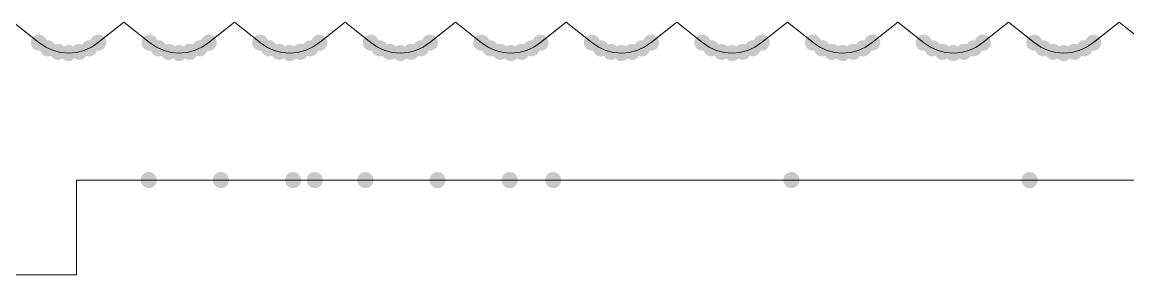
# Model space of a CAD drawing. Header units: millimetres. Extents: x 0 to 588, y 0 to 418.
# Drawn here: x 173.67 to 190.82, y 98.43 to 102.35 of the extents above; entities that cross this region are included whole.
import ezdxf

# ---------------------------------------------------------------- set-up
doc = ezdxf.new("R2010")
doc.units = ezdxf.units.MM

msp = doc.modelspace()

# ---------------------------------------------------------------- hatches: boundary and pattern name
h = msp.add_hatch(color=0)
edge = h.paths.add_edge_path()
edge.add_arc((173.931607, 102.03019), 0.125009, 0, 360)
h = msp.add_hatch(color=0)
edge = h.paths.add_edge_path()
edge.add_arc((174.071176, 101.942243), 0.125009, 0, 360)
h = msp.add_hatch(color=0)
edge = h.paths.add_edge_path()
edge.add_arc((174.71036, 101.942243), 0.125009, 0, 360)
h = msp.add_hatch(color=0)
edge = h.paths.add_edge_path()
edge.add_arc((174.849928, 102.03019), 0.125009, 0, 360)
h = msp.add_hatch(color=0)
edge = h.paths.add_edge_path()
edge.add_arc((174.849928, 102.03019), 0.125009, 0, 360)
h = msp.add_hatch(color=0)
edge = h.paths.add_edge_path()
edge.add_arc((175.646643, 102.03019), 0.125009, 0, 360)
h = msp.add_hatch(color=0)
edge = h.paths.add_edge_path()
edge.add_arc((175.786211, 101.942243), 0.125009, 0, 360)
h = msp.add_hatch(color=0)
edge = h.paths.add_edge_path()
edge.add_arc((176.425395, 101.942243), 0.125009, 0, 360)
h = msp.add_hatch(color=0)
edge = h.paths.add_edge_path()
edge.add_arc((176.564963, 102.03019), 0.125009, 0, 360)
h = msp.add_hatch(color=0)
edge = h.paths.add_edge_path()
edge.add_arc((176.564963, 102.03019), 0.125009, 0, 360)
h = msp.add_hatch(color=0)
edge = h.paths.add_edge_path()
edge.add_arc((177.361678, 102.03019), 0.125009, 0, 360)
h = msp.add_hatch(color=0)
edge = h.paths.add_edge_path()
edge.add_arc((177.501246, 101.942243), 0.125009, 0, 360)
h = msp.add_hatch(color=0)
edge = h.paths.add_edge_path()
edge.add_arc((178.14043, 101.942243), 0.125009, 0, 360)
h = msp.add_hatch(color=0)
edge = h.paths.add_edge_path()
edge.add_arc((178.279999, 102.03019), 0.125009, 0, 360)
h = msp.add_hatch(color=0)
edge = h.paths.add_edge_path()
edge.add_arc((178.279999, 102.03019), 0.125009, 0, 360)
h = msp.add_hatch(color=0)
edge = h.paths.add_edge_path()
edge.add_arc((179.076713, 102.03019), 0.125009, 0, 360)
h = msp.add_hatch(color=0)
edge = h.paths.add_edge_path()
edge.add_arc((179.216282, 101.942243), 0.125009, 0, 360)
h = msp.add_hatch(color=0)
edge = h.paths.add_edge_path()
edge.add_arc((179.855466, 101.942243), 0.125009, 0, 360)
h = msp.add_hatch(color=0)
edge = h.paths.add_edge_path()
edge.add_arc((179.995034, 102.03019), 0.125009, 0, 360)
h = msp.add_hatch(color=0)
edge = h.paths.add_edge_path()
edge.add_arc((179.995034, 102.03019), 0.125009, 0, 360)
h = msp.add_hatch(color=0)
edge = h.paths.add_edge_path()
edge.add_arc((180.791749, 102.03019), 0.125009, 0, 360)
h = msp.add_hatch(color=0)
edge = h.paths.add_edge_path()
edge.add_arc((180.931317, 101.942243), 0.125009, 0, 360)
h = msp.add_hatch(color=0)
edge = h.paths.add_edge_path()
edge.add_arc((181.570501, 101.942243), 0.125009, 0, 360)
h = msp.add_hatch(color=0)
edge = h.paths.add_edge_path()
edge.add_arc((181.710069, 102.03019), 0.125009, 0, 360)
h = msp.add_hatch(color=0)
edge = h.paths.add_edge_path()
edge.add_arc((181.710069, 102.03019), 0.125009, 0, 360)
h = msp.add_hatch(color=0)
edge = h.paths.add_edge_path()
edge.add_arc((182.506784, 102.03019), 0.125009, 0, 360)
h = msp.add_hatch(color=0)
edge = h.paths.add_edge_path()
edge.add_arc((182.646352, 101.942243), 0.125009, 0, 360)
h = msp.add_hatch(color=0)
edge = h.paths.add_edge_path()
edge.add_arc((183.285536, 101.942243), 0.125009, 0, 360)
h = msp.add_hatch(color=0)
edge = h.paths.add_edge_path()
edge.add_arc((183.425105, 102.03019), 0.125009, 0, 360)
h = msp.add_hatch(color=0)
edge = h.paths.add_edge_path()
edge.add_arc((183.425105, 102.03019), 0.125009, 0, 360)
h = msp.add_hatch(color=0)
edge = h.paths.add_edge_path()
edge.add_arc((184.22182, 102.03019), 0.125009, 0, 360)
h = msp.add_hatch(color=0)
edge = h.paths.add_edge_path()
edge.add_arc((184.361388, 101.942243), 0.125009, 0, 360)
h = msp.add_hatch(color=0)
edge = h.paths.add_edge_path()
edge.add_arc((185.000572, 101.942243), 0.125009, 0, 360)
h = msp.add_hatch(color=0)
edge = h.paths.add_edge_path()
edge.add_arc((185.14014, 102.03019), 0.125009, 0, 360)
h = msp.add_hatch(color=0)
edge = h.paths.add_edge_path()
edge.add_arc((185.14014, 102.03019), 0.125009, 0, 360)
h = msp.add_hatch(color=0)
edge = h.paths.add_edge_path()
edge.add_arc((185.936855, 102.03019), 0.125009, 0, 360)
h = msp.add_hatch(color=0)
edge = h.paths.add_edge_path()
edge.add_arc((186.076423, 101.942243), 0.125009, 0, 360)
h = msp.add_hatch(color=0)
edge = h.paths.add_edge_path()
edge.add_arc((186.715607, 101.942243), 0.125009, 0, 360)
h = msp.add_hatch(color=0)
edge = h.paths.add_edge_path()
edge.add_arc((186.855175, 102.03019), 0.125009, 0, 360)
h = msp.add_hatch(color=0)
edge = h.paths.add_edge_path()
edge.add_arc((186.855175, 102.03019), 0.125009, 0, 360)
h = msp.add_hatch(color=0)
edge = h.paths.add_edge_path()
edge.add_arc((187.65189, 102.03019), 0.125009, 0, 360)
h = msp.add_hatch(color=0)
edge = h.paths.add_edge_path()
edge.add_arc((187.791459, 101.942243), 0.125009, 0, 360)
h = msp.add_hatch(color=0)
edge = h.paths.add_edge_path()
edge.add_arc((188.430643, 101.942243), 0.125009, 0, 360)
h = msp.add_hatch(color=0)
edge = h.paths.add_edge_path()
edge.add_arc((188.570211, 102.03019), 0.125009, 0, 360)
h = msp.add_hatch(color=0)
edge = h.paths.add_edge_path()
edge.add_arc((188.570211, 102.03019), 0.125009, 0, 360)
h = msp.add_hatch(color=0)
edge = h.paths.add_edge_path()
edge.add_arc((189.366926, 102.03019), 0.125009, 0, 360)
h = msp.add_hatch(color=0)
edge = h.paths.add_edge_path()
edge.add_arc((189.506494, 101.942243), 0.125009, 0, 360)
h = msp.add_hatch(color=0)
edge = h.paths.add_edge_path()
edge.add_arc((190.145678, 101.942243), 0.125009, 0, 360)
h = msp.add_hatch(color=0)
edge = h.paths.add_edge_path()
edge.add_arc((190.285247, 102.03019), 0.125009, 0, 360)
h = msp.add_hatch(color=0)
edge = h.paths.add_edge_path()
edge.add_arc((190.285247, 102.03019), 0.125009, 0, 360)
h = msp.add_hatch(color=0)
edge = h.paths.add_edge_path()
edge.add_arc((174.226843, 101.887637), 0.125009, 0, 360)
h = msp.add_hatch(color=0)
edge = h.paths.add_edge_path()
edge.add_arc((174.390768, 101.869125), 0.125009, 0, 360)
h = msp.add_hatch(color=0)
edge = h.paths.add_edge_path()
edge.add_arc((174.554692, 101.887637), 0.125009, 0, 360)
h = msp.add_hatch(color=0)
edge = h.paths.add_edge_path()
edge.add_arc((175.941878, 101.887637), 0.125009, 0, 360)
h = msp.add_hatch(color=0)
edge = h.paths.add_edge_path()
edge.add_arc((176.105803, 101.869125), 0.125009, 0, 360)
h = msp.add_hatch(color=0)
edge = h.paths.add_edge_path()
edge.add_arc((176.269728, 101.887637), 0.125009, 0, 360)
h = msp.add_hatch(color=0)
edge = h.paths.add_edge_path()
edge.add_arc((177.656914, 101.887637), 0.125009, 0, 360)
h = msp.add_hatch(color=0)
edge = h.paths.add_edge_path()
edge.add_arc((177.820838, 101.869125), 0.125009, 0, 360)
h = msp.add_hatch(color=0)
edge = h.paths.add_edge_path()
edge.add_arc((177.984763, 101.887637), 0.125009, 0, 360)
h = msp.add_hatch(color=0)
edge = h.paths.add_edge_path()
edge.add_arc((179.371949, 101.887637), 0.125009, 0, 360)
h = msp.add_hatch(color=0)
edge = h.paths.add_edge_path()
edge.add_arc((179.535874, 101.869125), 0.125009, 0, 360)
h = msp.add_hatch(color=0)
edge = h.paths.add_edge_path()
edge.add_arc((179.699798, 101.887637), 0.125009, 0, 360)
h = msp.add_hatch(color=0)
edge = h.paths.add_edge_path()
edge.add_arc((181.086984, 101.887637), 0.125009, 0, 360)
h = msp.add_hatch(color=0)
edge = h.paths.add_edge_path()
edge.add_arc((181.250909, 101.869125), 0.125009, 0, 360)
h = msp.add_hatch(color=0)
edge = h.paths.add_edge_path()
edge.add_arc((181.414834, 101.887637), 0.125009, 0, 360)
h = msp.add_hatch(color=0)
edge = h.paths.add_edge_path()
edge.add_arc((182.80202, 101.887637), 0.125009, 0, 360)
h = msp.add_hatch(color=0)
edge = h.paths.add_edge_path()
edge.add_arc((182.965944, 101.869125), 0.125009, 0, 360)
h = msp.add_hatch(color=0)
edge = h.paths.add_edge_path()
edge.add_arc((183.129869, 101.887637), 0.125009, 0, 360)
h = msp.add_hatch(color=0)
edge = h.paths.add_edge_path()
edge.add_arc((184.517055, 101.887637), 0.125009, 0, 360)
h = msp.add_hatch(color=0)
edge = h.paths.add_edge_path()
edge.add_arc((184.68098, 101.869125), 0.125009, 0, 360)
h = msp.add_hatch(color=0)
edge = h.paths.add_edge_path()
edge.add_arc((184.844904, 101.887637), 0.125009, 0, 360)
h = msp.add_hatch(color=0)
edge = h.paths.add_edge_path()
edge.add_arc((186.232091, 101.887637), 0.125009, 0, 360)
h = msp.add_hatch(color=0)
edge = h.paths.add_edge_path()
edge.add_arc((186.396015, 101.869125), 0.125009, 0, 360)
h = msp.add_hatch(color=0)
edge = h.paths.add_edge_path()
edge.add_arc((186.55994, 101.887637), 0.125009, 0, 360)
h = msp.add_hatch(color=0)
edge = h.paths.add_edge_path()
edge.add_arc((187.947126, 101.887637), 0.125009, 0, 360)
h = msp.add_hatch(color=0)
edge = h.paths.add_edge_path()
edge.add_arc((188.111051, 101.869125), 0.125009, 0, 360)
h = msp.add_hatch(color=0)
edge = h.paths.add_edge_path()
edge.add_arc((188.274976, 101.887637), 0.125009, 0, 360)
h = msp.add_hatch(color=0)
edge = h.paths.add_edge_path()
edge.add_arc((189.662161, 101.887637), 0.125009, 0, 360)
h = msp.add_hatch(color=0)
edge = h.paths.add_edge_path()
edge.add_arc((189.826086, 101.869125), 0.125009, 0, 360)
h = msp.add_hatch(color=0)
edge = h.paths.add_edge_path()
edge.add_arc((189.990011, 101.887637), 0.125009, 0, 360)
h = msp.add_hatch(color=0)
edge = h.paths.add_edge_path()
edge.add_arc((175.633293, 99.898825), 0.125009, 0, 360)
h = msp.add_hatch(color=0)
edge = h.paths.add_edge_path()
edge.add_arc((176.753316, 99.898825), 0.125009, 0, 360)
h = msp.add_hatch(color=0)
edge = h.paths.add_edge_path()
edge.add_arc((177.873339, 99.898825), 0.125009, 0, 360)
h = msp.add_hatch(color=0)
edge = h.paths.add_edge_path()
edge.add_arc((178.209346, 99.898825), 0.125009, 0, 360)
h = msp.add_hatch(color=0)
edge = h.paths.add_edge_path()
edge.add_arc((178.993363, 99.898825), 0.125009, 0, 360)
h = msp.add_hatch(color=0)
edge = h.paths.add_edge_path()
edge.add_arc((180.113386, 99.898825), 0.125009, 0, 360)
h = msp.add_hatch(color=0)
edge = h.paths.add_edge_path()
edge.add_arc((181.233409, 99.898825), 0.125009, 0, 360)
h = msp.add_hatch(color=0)
edge = h.paths.add_edge_path()
edge.add_arc((181.905423, 99.898825), 0.125009, 0, 360)
h = msp.add_hatch(color=0)
edge = h.paths.add_edge_path()
edge.add_arc((185.601499, 99.898825), 0.125009, 0, 360)
h = msp.add_hatch(color=0)
edge = h.paths.add_edge_path()
edge.add_arc((189.297575, 99.898825), 0.125009, 0, 360)

# ---------------------------------------------------------------- linework, layer by layer
at = {"color": 0, "lineweight": 0}
for points in [[(173.53325, 102.348858), (173.931607, 102.030172)], [(174.849928, 102.030172), (175.248285, 102.348858)], [(175.248285, 102.348858), (175.646643, 102.030172)], [(176.564963, 102.030172), (176.963321, 102.348858)], [(176.963321, 102.348858), (177.361678, 102.030172)], [(178.279999, 102.030172), (178.678356, 102.348858)], [(178.678356, 102.348858), (179.076713, 102.030172)], [(179.995034, 102.030172), (180.393392, 102.348858)], [(180.393392, 102.348858), (180.791749, 102.030172)], [(181.710069, 102.030172), (182.108427, 102.348858)], [(182.108427, 102.348858), (182.506784, 102.030172)], [(183.425105, 102.030172), (183.823462, 102.348858)], [(183.823462, 102.348858), (184.22182, 102.030172)], [(185.14014, 102.030172), (185.538498, 102.348858)], [(185.538498, 102.348858), (185.936855, 102.030172)], [(186.855175, 102.030172), (187.253533, 102.348858)], [(187.253533, 102.348858), (187.65189, 102.030172)], [(188.570211, 102.030172), (188.968568, 102.348858)], [(188.968568, 102.348858), (189.366926, 102.030172)], [(190.285247, 102.030172), (190.683604, 102.348858)], [(190.683604, 102.348858), (191.081961, 102.030172)], [(200.385804, 99.898807), (174.51327, 99.898807)], [(174.51327, 99.898807), (174.51327, 98.428777)], [(174.51327, 98.428777), (167.653129, 98.428777)]]:
    msp.add_lwpolyline(points, close=True, dxfattribs=at)
for points in [[(173.53325, 102.348858), (173.931607, 102.030172)], [(173.53325, 102.348858), (173.931607, 102.030172)], [(174.849928, 102.030172), (175.248285, 102.348858)], [(174.849928, 102.030172), (175.248285, 102.348858)], [(175.248285, 102.348858), (175.646643, 102.030172)], [(175.248285, 102.348858), (175.646643, 102.030172)], [(176.564963, 102.030172), (176.963321, 102.348858)], [(176.564963, 102.030172), (176.963321, 102.348858)], [(176.963321, 102.348858), (177.361678, 102.030172)], [(176.963321, 102.348858), (177.361678, 102.030172)], [(178.279999, 102.030172), (178.678356, 102.348858)], [(178.279999, 102.030172), (178.678356, 102.348858)], [(178.678356, 102.348858), (179.076713, 102.030172)], [(178.678356, 102.348858), (179.076713, 102.030172)], [(179.995034, 102.030172), (180.393392, 102.348858)], [(179.995034, 102.030172), (180.393392, 102.348858)], [(180.393392, 102.348858), (180.791749, 102.030172)], [(180.393392, 102.348858), (180.791749, 102.030172)], [(181.710069, 102.030172), (182.108427, 102.348858)], [(181.710069, 102.030172), (182.108427, 102.348858)], [(182.108427, 102.348858), (182.506784, 102.030172)], [(182.108427, 102.348858), (182.506784, 102.030172)], [(183.425105, 102.030172), (183.823462, 102.348858)], [(183.425105, 102.030172), (183.823462, 102.348858)], [(183.823462, 102.348858), (184.22182, 102.030172)], [(183.823462, 102.348858), (184.22182, 102.030172)], [(185.14014, 102.030172), (185.538498, 102.348858)], [(185.14014, 102.030172), (185.538498, 102.348858)], [(185.538498, 102.348858), (185.936855, 102.030172)], [(185.538498, 102.348858), (185.936855, 102.030172)], [(186.855175, 102.030172), (187.253533, 102.348858)], [(186.855175, 102.030172), (187.253533, 102.348858)], [(187.253533, 102.348858), (187.65189, 102.030172)], [(187.253533, 102.348858), (187.65189, 102.030172)], [(188.570211, 102.030172), (188.968568, 102.348858)], [(188.570211, 102.030172), (188.968568, 102.348858)], [(188.968568, 102.348858), (189.366926, 102.030172)], [(188.968568, 102.348858), (189.366926, 102.030172)], [(190.285247, 102.030172), (190.683604, 102.348858)], [(190.285247, 102.030172), (190.683604, 102.348858)], [(190.683604, 102.348858), (191.081961, 102.030172)], [(190.683604, 102.348858), (191.081961, 102.030172)], [(173.931607, 102.030172), (174.037128, 101.959706), (174.150594, 101.909373), (174.269357, 101.879174), (174.390768, 101.869107), (174.512179, 101.879174), (174.630941, 101.909373), (174.744407, 101.959706), (174.849928, 102.030172)], [(173.931607, 102.030172), (174.037128, 101.959706), (174.150594, 101.909373), (174.269357, 101.879174), (174.390768, 101.869107), (174.512179, 101.879174), (174.630941, 101.909373), (174.744407, 101.959706), (174.849928, 102.030172)], [(173.931607, 102.030172), (174.037128, 101.959706), (174.150594, 101.909373), (174.269357, 101.879174), (174.390768, 101.869107), (174.512179, 101.879174), (174.630941, 101.909373), (174.744407, 101.959706), (174.849928, 102.030172)], [(173.931607, 102.030172), (174.037128, 101.959706), (174.150594, 101.909373), (174.269357, 101.879174), (174.390768, 101.869107), (174.512179, 101.879174), (174.630941, 101.909373), (174.744407, 101.959706), (174.849928, 102.030172)], [(173.931607, 102.030172), (174.037128, 101.959706), (174.150594, 101.909373), (174.269357, 101.879174), (174.390768, 101.869107), (174.512179, 101.879174), (174.630941, 101.909373), (174.744407, 101.959706), (174.849928, 102.030172)], [(173.931607, 102.030172), (174.037128, 101.959706), (174.150594, 101.909373), (174.269357, 101.879174), (174.390768, 101.869107), (174.512179, 101.879174), (174.630941, 101.909373), (174.744407, 101.959706), (174.849928, 102.030172)], [(173.931607, 102.030172), (174.037128, 101.959706), (174.150594, 101.909373), (174.269357, 101.879174), (174.390768, 101.869107), (174.512179, 101.879174), (174.630941, 101.909373), (174.744407, 101.959706), (174.849928, 102.030172)], [(173.931607, 102.030172), (174.037128, 101.959706), (174.150594, 101.909373), (174.269357, 101.879174), (174.390768, 101.869107), (174.512179, 101.879174), (174.630941, 101.909373), (174.744407, 101.959706), (174.849928, 102.030172)], [(173.931607, 102.030172), (174.037128, 101.959706), (174.150594, 101.909373), (174.269357, 101.879174), (174.390768, 101.869107), (174.512179, 101.879174), (174.630941, 101.909373), (174.744407, 101.959706), (174.849928, 102.030172)], [(173.931607, 102.030172), (174.037128, 101.959706), (174.150594, 101.909373), (174.269357, 101.879174), (174.390768, 101.869107), (174.512179, 101.879174), (174.630941, 101.909373), (174.744407, 101.959706), (174.849928, 102.030172)], [(175.646643, 102.030172), (175.752164, 101.959706), (175.865629, 101.909373), (175.984392, 101.879174), (176.105803, 101.869107), (176.227214, 101.879174), (176.345977, 101.909373), (176.459443, 101.959706), (176.564963, 102.030172)], [(175.646643, 102.030172), (175.752164, 101.959706), (175.865629, 101.909373), (175.984392, 101.879174), (176.105803, 101.869107), (176.227214, 101.879174), (176.345977, 101.909373), (176.459443, 101.959706), (176.564963, 102.030172)], [(175.646643, 102.030172), (175.752164, 101.959706), (175.865629, 101.909373), (175.984392, 101.879174), (176.105803, 101.869107), (176.227214, 101.879174), (176.345977, 101.909373), (176.459443, 101.959706), (176.564963, 102.030172)], [(175.646643, 102.030172), (175.752164, 101.959706), (175.865629, 101.909373), (175.984392, 101.879174), (176.105803, 101.869107), (176.227214, 101.879174), (176.345977, 101.909373), (176.459443, 101.959706), (176.564963, 102.030172)], [(175.646643, 102.030172), (175.752164, 101.959706), (175.865629, 101.909373), (175.984392, 101.879174), (176.105803, 101.869107), (176.227214, 101.879174), (176.345977, 101.909373), (176.459443, 101.959706), (176.564963, 102.030172)], [(175.646643, 102.030172), (175.752164, 101.959706), (175.865629, 101.909373), (175.984392, 101.879174), (176.105803, 101.869107), (176.227214, 101.879174), (176.345977, 101.909373), (176.459443, 101.959706), (176.564963, 102.030172)], [(175.646643, 102.030172), (175.752164, 101.959706), (175.865629, 101.909373), (175.984392, 101.879174), (176.105803, 101.869107), (176.227214, 101.879174), (176.345977, 101.909373), (176.459443, 101.959706), (176.564963, 102.030172)], [(175.646643, 102.030172), (175.752164, 101.959706), (175.865629, 101.909373), (175.984392, 101.879174), (176.105803, 101.869107), (176.227214, 101.879174), (176.345977, 101.909373), (176.459443, 101.959706), (176.564963, 102.030172)], [(175.646643, 102.030172), (175.752164, 101.959706), (175.865629, 101.909373), (175.984392, 101.879174), (176.105803, 101.869107), (176.227214, 101.879174), (176.345977, 101.909373), (176.459443, 101.959706), (176.564963, 102.030172)], [(175.646643, 102.030172), (175.752164, 101.959706), (175.865629, 101.909373), (175.984392, 101.879174), (176.105803, 101.869107), (176.227214, 101.879174), (176.345977, 101.909373), (176.459443, 101.959706), (176.564963, 102.030172)], [(177.361678, 102.030172), (177.467199, 101.959706), (177.580665, 101.909373), (177.699427, 101.879174), (177.820838, 101.869107), (177.942249, 101.879174), (178.061012, 101.909373), (178.174478, 101.959706), (178.279999, 102.030172)], [(177.361678, 102.030172), (177.467199, 101.959706), (177.580665, 101.909373), (177.699427, 101.879174), (177.820838, 101.869107), (177.942249, 101.879174), (178.061012, 101.909373), (178.174478, 101.959706), (178.279999, 102.030172)], [(177.361678, 102.030172), (177.467199, 101.959706), (177.580665, 101.909373), (177.699427, 101.879174), (177.820838, 101.869107), (177.942249, 101.879174), (178.061012, 101.909373), (178.174478, 101.959706), (178.279999, 102.030172)], [(177.361678, 102.030172), (177.467199, 101.959706), (177.580665, 101.909373), (177.699427, 101.879174), (177.820838, 101.869107), (177.942249, 101.879174), (178.061012, 101.909373), (178.174478, 101.959706), (178.279999, 102.030172)], [(177.361678, 102.030172), (177.467199, 101.959706), (177.580665, 101.909373), (177.699427, 101.879174), (177.820838, 101.869107), (177.942249, 101.879174), (178.061012, 101.909373), (178.174478, 101.959706), (178.279999, 102.030172)], [(177.361678, 102.030172), (177.467199, 101.959706), (177.580665, 101.909373), (177.699427, 101.879174), (177.820838, 101.869107), (177.942249, 101.879174), (178.061012, 101.909373), (178.174478, 101.959706), (178.279999, 102.030172)], [(177.361678, 102.030172), (177.467199, 101.959706), (177.580665, 101.909373), (177.699427, 101.879174), (177.820838, 101.869107), (177.942249, 101.879174), (178.061012, 101.909373), (178.174478, 101.959706), (178.279999, 102.030172)], [(177.361678, 102.030172), (177.467199, 101.959706), (177.580665, 101.909373), (177.699427, 101.879174), (177.820838, 101.869107), (177.942249, 101.879174), (178.061012, 101.909373), (178.174478, 101.959706), (178.279999, 102.030172)], [(177.361678, 102.030172), (177.467199, 101.959706), (177.580665, 101.909373), (177.699427, 101.879174), (177.820838, 101.869107), (177.942249, 101.879174), (178.061012, 101.909373), (178.174478, 101.959706), (178.279999, 102.030172)], [(177.361678, 102.030172), (177.467199, 101.959706), (177.580665, 101.909373), (177.699427, 101.879174), (177.820838, 101.869107), (177.942249, 101.879174), (178.061012, 101.909373), (178.174478, 101.959706), (178.279999, 102.030172)], [(179.076713, 102.030172), (179.182234, 101.959706), (179.2957, 101.909373), (179.414463, 101.879174), (179.535874, 101.869107), (179.657285, 101.879174), (179.776047, 101.909373), (179.889513, 101.959706), (179.995034, 102.030172)], [(179.076713, 102.030172), (179.182234, 101.959706), (179.2957, 101.909373), (179.414463, 101.879174), (179.535874, 101.869107), (179.657285, 101.879174), (179.776047, 101.909373), (179.889513, 101.959706), (179.995034, 102.030172)], [(179.076713, 102.030172), (179.182234, 101.959706), (179.2957, 101.909373), (179.414463, 101.879174), (179.535874, 101.869107), (179.657285, 101.879174), (179.776047, 101.909373), (179.889513, 101.959706), (179.995034, 102.030172)], [(179.076713, 102.030172), (179.182234, 101.959706), (179.2957, 101.909373), (179.414463, 101.879174), (179.535874, 101.869107), (179.657285, 101.879174), (179.776047, 101.909373), (179.889513, 101.959706), (179.995034, 102.030172)], [(179.076713, 102.030172), (179.182234, 101.959706), (179.2957, 101.909373), (179.414463, 101.879174), (179.535874, 101.869107), (179.657285, 101.879174), (179.776047, 101.909373), (179.889513, 101.959706), (179.995034, 102.030172)], [(179.076713, 102.030172), (179.182234, 101.959706), (179.2957, 101.909373), (179.414463, 101.879174), (179.535874, 101.869107), (179.657285, 101.879174), (179.776047, 101.909373), (179.889513, 101.959706), (179.995034, 102.030172)], [(179.076713, 102.030172), (179.182234, 101.959706), (179.2957, 101.909373), (179.414463, 101.879174), (179.535874, 101.869107), (179.657285, 101.879174), (179.776047, 101.909373), (179.889513, 101.959706), (179.995034, 102.030172)], [(179.076713, 102.030172), (179.182234, 101.959706), (179.2957, 101.909373), (179.414463, 101.879174), (179.535874, 101.869107), (179.657285, 101.879174), (179.776047, 101.909373), (179.889513, 101.959706), (179.995034, 102.030172)], [(179.076713, 102.030172), (179.182234, 101.959706), (179.2957, 101.909373), (179.414463, 101.879174), (179.535874, 101.869107), (179.657285, 101.879174), (179.776047, 101.909373), (179.889513, 101.959706), (179.995034, 102.030172)], [(179.076713, 102.030172), (179.182234, 101.959706), (179.2957, 101.909373), (179.414463, 101.879174), (179.535874, 101.869107), (179.657285, 101.879174), (179.776047, 101.909373), (179.889513, 101.959706), (179.995034, 102.030172)], [(180.791749, 102.030172), (180.89727, 101.959706), (181.010736, 101.909373), (181.129498, 101.879174), (181.250909, 101.869107), (181.37232, 101.879174), (181.491083, 101.909373), (181.604549, 101.959706), (181.710069, 102.030172)], [(180.791749, 102.030172), (180.89727, 101.959706), (181.010736, 101.909373), (181.129498, 101.879174), (181.250909, 101.869107), (181.37232, 101.879174), (181.491083, 101.909373), (181.604549, 101.959706), (181.710069, 102.030172)], [(180.791749, 102.030172), (180.89727, 101.959706), (181.010736, 101.909373), (181.129498, 101.879174), (181.250909, 101.869107), (181.37232, 101.879174), (181.491083, 101.909373), (181.604549, 101.959706), (181.710069, 102.030172)], [(180.791749, 102.030172), (180.89727, 101.959706), (181.010736, 101.909373), (181.129498, 101.879174), (181.250909, 101.869107), (181.37232, 101.879174), (181.491083, 101.909373), (181.604549, 101.959706), (181.710069, 102.030172)], [(180.791749, 102.030172), (180.89727, 101.959706), (181.010736, 101.909373), (181.129498, 101.879174), (181.250909, 101.869107), (181.37232, 101.879174), (181.491083, 101.909373), (181.604549, 101.959706), (181.710069, 102.030172)], [(180.791749, 102.030172), (180.89727, 101.959706), (181.010736, 101.909373), (181.129498, 101.879174), (181.250909, 101.869107), (181.37232, 101.879174), (181.491083, 101.909373), (181.604549, 101.959706), (181.710069, 102.030172)], [(180.791749, 102.030172), (180.89727, 101.959706), (181.010736, 101.909373), (181.129498, 101.879174), (181.250909, 101.869107), (181.37232, 101.879174), (181.491083, 101.909373), (181.604549, 101.959706), (181.710069, 102.030172)], [(180.791749, 102.030172), (180.89727, 101.959706), (181.010736, 101.909373), (181.129498, 101.879174), (181.250909, 101.869107), (181.37232, 101.879174), (181.491083, 101.909373), (181.604549, 101.959706), (181.710069, 102.030172)], [(180.791749, 102.030172), (180.89727, 101.959706), (181.010736, 101.909373), (181.129498, 101.879174), (181.250909, 101.869107), (181.37232, 101.879174), (181.491083, 101.909373), (181.604549, 101.959706), (181.710069, 102.030172)], [(180.791749, 102.030172), (180.89727, 101.959706), (181.010736, 101.909373), (181.129498, 101.879174), (181.250909, 101.869107), (181.37232, 101.879174), (181.491083, 101.909373), (181.604549, 101.959706), (181.710069, 102.030172)], [(182.506784, 102.030172), (182.612305, 101.959706), (182.725771, 101.909373), (182.844533, 101.879174), (182.965944, 101.869107), (183.087355, 101.879174), (183.206118, 101.909373), (183.319584, 101.959706), (183.425105, 102.030172)], [(182.506784, 102.030172), (182.612305, 101.959706), (182.725771, 101.909373), (182.844533, 101.879174), (182.965944, 101.869107), (183.087355, 101.879174), (183.206118, 101.909373), (183.319584, 101.959706), (183.425105, 102.030172)], [(182.506784, 102.030172), (182.612305, 101.959706), (182.725771, 101.909373), (182.844533, 101.879174), (182.965944, 101.869107), (183.087355, 101.879174), (183.206118, 101.909373), (183.319584, 101.959706), (183.425105, 102.030172)], [(182.506784, 102.030172), (182.612305, 101.959706), (182.725771, 101.909373), (182.844533, 101.879174), (182.965944, 101.869107), (183.087355, 101.879174), (183.206118, 101.909373), (183.319584, 101.959706), (183.425105, 102.030172)], [(182.506784, 102.030172), (182.612305, 101.959706), (182.725771, 101.909373), (182.844533, 101.879174), (182.965944, 101.869107), (183.087355, 101.879174), (183.206118, 101.909373), (183.319584, 101.959706), (183.425105, 102.030172)], [(182.506784, 102.030172), (182.612305, 101.959706), (182.725771, 101.909373), (182.844533, 101.879174), (182.965944, 101.869107), (183.087355, 101.879174), (183.206118, 101.909373), (183.319584, 101.959706), (183.425105, 102.030172)], [(182.506784, 102.030172), (182.612305, 101.959706), (182.725771, 101.909373), (182.844533, 101.879174), (182.965944, 101.869107), (183.087355, 101.879174), (183.206118, 101.909373), (183.319584, 101.959706), (183.425105, 102.030172)], [(182.506784, 102.030172), (182.612305, 101.959706), (182.725771, 101.909373), (182.844533, 101.879174), (182.965944, 101.869107), (183.087355, 101.879174), (183.206118, 101.909373), (183.319584, 101.959706), (183.425105, 102.030172)], [(182.506784, 102.030172), (182.612305, 101.959706), (182.725771, 101.909373), (182.844533, 101.879174), (182.965944, 101.869107), (183.087355, 101.879174), (183.206118, 101.909373), (183.319584, 101.959706), (183.425105, 102.030172)], [(182.506784, 102.030172), (182.612305, 101.959706), (182.725771, 101.909373), (182.844533, 101.879174), (182.965944, 101.869107), (183.087355, 101.879174), (183.206118, 101.909373), (183.319584, 101.959706), (183.425105, 102.030172)], [(184.22182, 102.030172), (184.32734, 101.959706), (184.440806, 101.909373), (184.559569, 101.879174), (184.68098, 101.869107), (184.802391, 101.879174), (184.921154, 101.909373), (185.03462, 101.959706), (185.14014, 102.030172)], [(184.22182, 102.030172), (184.32734, 101.959706), (184.440806, 101.909373), (184.559569, 101.879174), (184.68098, 101.869107), (184.802391, 101.879174), (184.921154, 101.909373), (185.03462, 101.959706), (185.14014, 102.030172)], [(184.22182, 102.030172), (184.32734, 101.959706), (184.440806, 101.909373), (184.559569, 101.879174), (184.68098, 101.869107), (184.802391, 101.879174), (184.921154, 101.909373), (185.03462, 101.959706), (185.14014, 102.030172)], [(184.22182, 102.030172), (184.32734, 101.959706), (184.440806, 101.909373), (184.559569, 101.879174), (184.68098, 101.869107), (184.802391, 101.879174), (184.921154, 101.909373), (185.03462, 101.959706), (185.14014, 102.030172)], [(184.22182, 102.030172), (184.32734, 101.959706), (184.440806, 101.909373), (184.559569, 101.879174), (184.68098, 101.869107), (184.802391, 101.879174), (184.921154, 101.909373), (185.03462, 101.959706), (185.14014, 102.030172)], [(184.22182, 102.030172), (184.32734, 101.959706), (184.440806, 101.909373), (184.559569, 101.879174), (184.68098, 101.869107), (184.802391, 101.879174), (184.921154, 101.909373), (185.03462, 101.959706), (185.14014, 102.030172)], [(184.22182, 102.030172), (184.32734, 101.959706), (184.440806, 101.909373), (184.559569, 101.879174), (184.68098, 101.869107), (184.802391, 101.879174), (184.921154, 101.909373), (185.03462, 101.959706), (185.14014, 102.030172)], [(184.22182, 102.030172), (184.32734, 101.959706), (184.440806, 101.909373), (184.559569, 101.879174), (184.68098, 101.869107), (184.802391, 101.879174), (184.921154, 101.909373), (185.03462, 101.959706), (185.14014, 102.030172)], [(184.22182, 102.030172), (184.32734, 101.959706), (184.440806, 101.909373), (184.559569, 101.879174), (184.68098, 101.869107), (184.802391, 101.879174), (184.921154, 101.909373), (185.03462, 101.959706), (185.14014, 102.030172)], [(184.22182, 102.030172), (184.32734, 101.959706), (184.440806, 101.909373), (184.559569, 101.879174), (184.68098, 101.869107), (184.802391, 101.879174), (184.921154, 101.909373), (185.03462, 101.959706), (185.14014, 102.030172)], [(185.936855, 102.030172), (186.042376, 101.959706), (186.155842, 101.909373), (186.274604, 101.879174), (186.396015, 101.869107), (186.517426, 101.879174), (186.636189, 101.909373), (186.749655, 101.959706), (186.855175, 102.030172)], [(185.936855, 102.030172), (186.042376, 101.959706), (186.155842, 101.909373), (186.274604, 101.879174), (186.396015, 101.869107), (186.517426, 101.879174), (186.636189, 101.909373), (186.749655, 101.959706), (186.855175, 102.030172)], [(185.936855, 102.030172), (186.042376, 101.959706), (186.155842, 101.909373), (186.274604, 101.879174), (186.396015, 101.869107), (186.517426, 101.879174), (186.636189, 101.909373), (186.749655, 101.959706), (186.855175, 102.030172)], [(185.936855, 102.030172), (186.042376, 101.959706), (186.155842, 101.909373), (186.274604, 101.879174), (186.396015, 101.869107), (186.517426, 101.879174), (186.636189, 101.909373), (186.749655, 101.959706), (186.855175, 102.030172)], [(185.936855, 102.030172), (186.042376, 101.959706), (186.155842, 101.909373), (186.274604, 101.879174), (186.396015, 101.869107), (186.517426, 101.879174), (186.636189, 101.909373), (186.749655, 101.959706), (186.855175, 102.030172)], [(185.936855, 102.030172), (186.042376, 101.959706), (186.155842, 101.909373), (186.274604, 101.879174), (186.396015, 101.869107), (186.517426, 101.879174), (186.636189, 101.909373), (186.749655, 101.959706), (186.855175, 102.030172)], [(185.936855, 102.030172), (186.042376, 101.959706), (186.155842, 101.909373), (186.274604, 101.879174), (186.396015, 101.869107), (186.517426, 101.879174), (186.636189, 101.909373), (186.749655, 101.959706), (186.855175, 102.030172)], [(185.936855, 102.030172), (186.042376, 101.959706), (186.155842, 101.909373), (186.274604, 101.879174), (186.396015, 101.869107), (186.517426, 101.879174), (186.636189, 101.909373), (186.749655, 101.959706), (186.855175, 102.030172)], [(185.936855, 102.030172), (186.042376, 101.959706), (186.155842, 101.909373), (186.274604, 101.879174), (186.396015, 101.869107), (186.517426, 101.879174), (186.636189, 101.909373), (186.749655, 101.959706), (186.855175, 102.030172)], [(185.936855, 102.030172), (186.042376, 101.959706), (186.155842, 101.909373), (186.274604, 101.879174), (186.396015, 101.869107), (186.517426, 101.879174), (186.636189, 101.909373), (186.749655, 101.959706), (186.855175, 102.030172)], [(187.65189, 102.030172), (187.757411, 101.959706), (187.870877, 101.909373), (187.98964, 101.879174), (188.111051, 101.869107), (188.232462, 101.879174), (188.351224, 101.909373), (188.46469, 101.959706), (188.570211, 102.030172)], [(187.65189, 102.030172), (187.757411, 101.959706), (187.870877, 101.909373), (187.98964, 101.879174), (188.111051, 101.869107), (188.232462, 101.879174), (188.351224, 101.909373), (188.46469, 101.959706), (188.570211, 102.030172)], [(187.65189, 102.030172), (187.757411, 101.959706), (187.870877, 101.909373), (187.98964, 101.879174), (188.111051, 101.869107), (188.232462, 101.879174), (188.351224, 101.909373), (188.46469, 101.959706), (188.570211, 102.030172)], [(187.65189, 102.030172), (187.757411, 101.959706), (187.870877, 101.909373), (187.98964, 101.879174), (188.111051, 101.869107), (188.232462, 101.879174), (188.351224, 101.909373), (188.46469, 101.959706), (188.570211, 102.030172)], [(187.65189, 102.030172), (187.757411, 101.959706), (187.870877, 101.909373), (187.98964, 101.879174), (188.111051, 101.869107), (188.232462, 101.879174), (188.351224, 101.909373), (188.46469, 101.959706), (188.570211, 102.030172)], [(187.65189, 102.030172), (187.757411, 101.959706), (187.870877, 101.909373), (187.98964, 101.879174), (188.111051, 101.869107), (188.232462, 101.879174), (188.351224, 101.909373), (188.46469, 101.959706), (188.570211, 102.030172)], [(187.65189, 102.030172), (187.757411, 101.959706), (187.870877, 101.909373), (187.98964, 101.879174), (188.111051, 101.869107), (188.232462, 101.879174), (188.351224, 101.909373), (188.46469, 101.959706), (188.570211, 102.030172)], [(187.65189, 102.030172), (187.757411, 101.959706), (187.870877, 101.909373), (187.98964, 101.879174), (188.111051, 101.869107), (188.232462, 101.879174), (188.351224, 101.909373), (188.46469, 101.959706), (188.570211, 102.030172)], [(187.65189, 102.030172), (187.757411, 101.959706), (187.870877, 101.909373), (187.98964, 101.879174), (188.111051, 101.869107), (188.232462, 101.879174), (188.351224, 101.909373), (188.46469, 101.959706), (188.570211, 102.030172)], [(187.65189, 102.030172), (187.757411, 101.959706), (187.870877, 101.909373), (187.98964, 101.879174), (188.111051, 101.869107), (188.232462, 101.879174), (188.351224, 101.909373), (188.46469, 101.959706), (188.570211, 102.030172)], [(189.366926, 102.030172), (189.472447, 101.959706), (189.585912, 101.909373), (189.704675, 101.879174), (189.826086, 101.869107), (189.947497, 101.879174), (190.06626, 101.909373), (190.179726, 101.959706), (190.285247, 102.030172)], [(189.366926, 102.030172), (189.472447, 101.959706), (189.585912, 101.909373), (189.704675, 101.879174), (189.826086, 101.869107), (189.947497, 101.879174), (190.06626, 101.909373), (190.179726, 101.959706), (190.285247, 102.030172)], [(189.366926, 102.030172), (189.472447, 101.959706), (189.585912, 101.909373), (189.704675, 101.879174), (189.826086, 101.869107), (189.947497, 101.879174), (190.06626, 101.909373), (190.179726, 101.959706), (190.285247, 102.030172)], [(189.366926, 102.030172), (189.472447, 101.959706), (189.585912, 101.909373), (189.704675, 101.879174), (189.826086, 101.869107), (189.947497, 101.879174), (190.06626, 101.909373), (190.179726, 101.959706), (190.285247, 102.030172)], [(189.366926, 102.030172), (189.472447, 101.959706), (189.585912, 101.909373), (189.704675, 101.879174), (189.826086, 101.869107), (189.947497, 101.879174), (190.06626, 101.909373), (190.179726, 101.959706), (190.285247, 102.030172)], [(189.366926, 102.030172), (189.472447, 101.959706), (189.585912, 101.909373), (189.704675, 101.879174), (189.826086, 101.869107), (189.947497, 101.879174), (190.06626, 101.909373), (190.179726, 101.959706), (190.285247, 102.030172)], [(189.366926, 102.030172), (189.472447, 101.959706), (189.585912, 101.909373), (189.704675, 101.879174), (189.826086, 101.869107), (189.947497, 101.879174), (190.06626, 101.909373), (190.179726, 101.959706), (190.285247, 102.030172)], [(189.366926, 102.030172), (189.472447, 101.959706), (189.585912, 101.909373), (189.704675, 101.879174), (189.826086, 101.869107), (189.947497, 101.879174), (190.06626, 101.909373), (190.179726, 101.959706), (190.285247, 102.030172)], [(189.366926, 102.030172), (189.472447, 101.959706), (189.585912, 101.909373), (189.704675, 101.879174), (189.826086, 101.869107), (189.947497, 101.879174), (190.06626, 101.909373), (190.179726, 101.959706), (190.285247, 102.030172)], [(189.366926, 102.030172), (189.472447, 101.959706), (189.585912, 101.909373), (189.704675, 101.879174), (189.826086, 101.869107), (189.947497, 101.879174), (190.06626, 101.909373), (190.179726, 101.959706), (190.285247, 102.030172)], [(200.385804, 99.898807), (174.51327, 99.898807)], [(174.51327, 99.898807), (174.51327, 98.428777)], [(174.51327, 99.898807), (200.385804, 99.898807)], [(174.51327, 98.428777), (174.51327, 99.898807)], [(174.51327, 99.898807), (200.385804, 99.898807)], [(174.51327, 99.898807), (200.385804, 99.898807)], [(174.51327, 99.898807), (200.385804, 99.898807)], [(174.51327, 99.898807), (200.385804, 99.898807)], [(174.51327, 99.898807), (200.385804, 99.898807)], [(174.51327, 99.898807), (200.385804, 99.898807), (174.51327, 99.898807), (200.385804, 99.898807)], [(174.51327, 99.898807), (182.353432, 99.898807)], [(174.51327, 99.898807), (182.353432, 99.898807)], [(174.51327, 99.898807), (182.353432, 99.898807)], [(174.51327, 99.898807), (182.353432, 99.898807)], [(174.51327, 99.898807), (182.353432, 99.898807)], [(174.51327, 99.898807), (182.353432, 99.898807), (174.51327, 99.898807), (182.353432, 99.898807)], [(174.51327, 98.428777), (167.653129, 98.428777)], [(167.653129, 98.428777), (174.51327, 98.428777)]]:
    msp.add_lwpolyline(points, dxfattribs=at)

doc.saveas('drawing.dxf')
